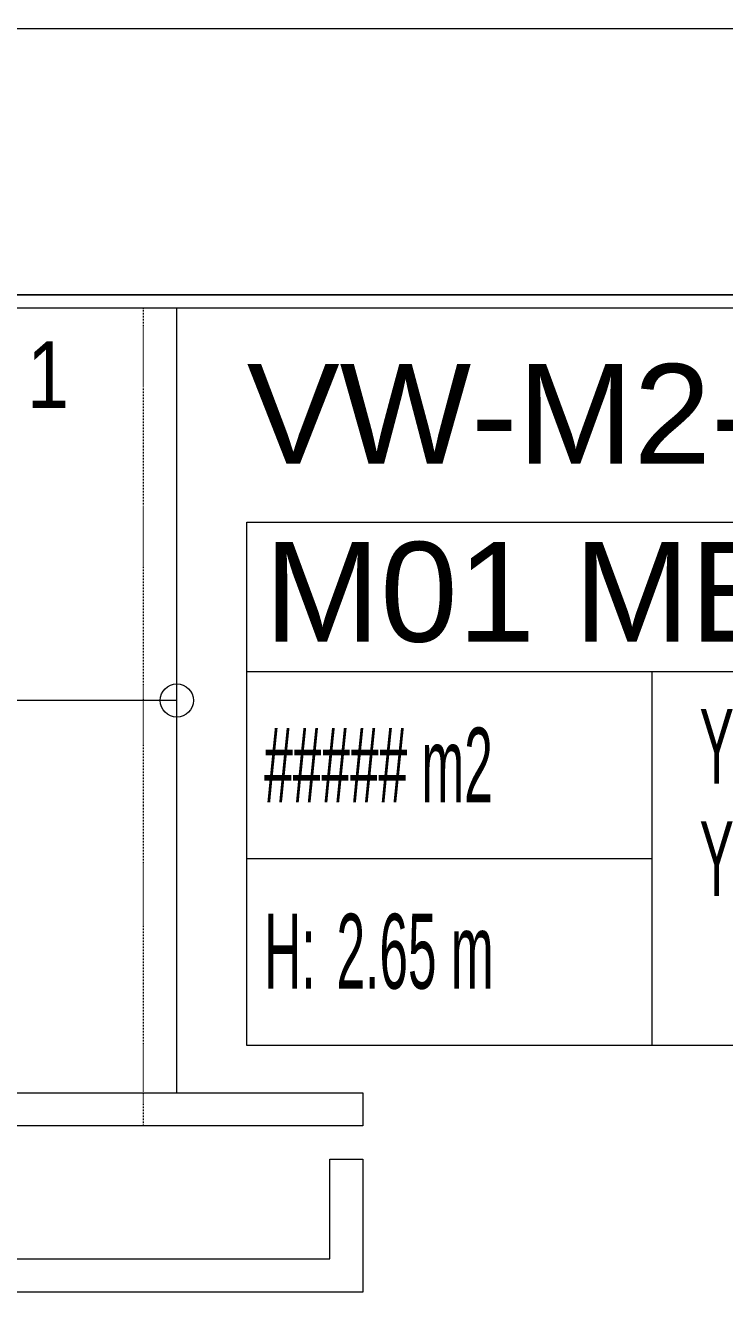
# Model space of a CAD drawing. Extents: x -1417 to 34975, y -245 to 8298.
# Drawn here: x 24195.1 to 24300.2, y 470.8 to 663 of the extents above; entities that cross this region are included whole.
import ezdxf
from ezdxf.enums import TextEntityAlignment as Align

# ---------------------------------------------------------------- set-up
doc = ezdxf.new("R2010")
doc.units = 0
doc.linetypes.add('DOT2', pattern=[0.125, 0, -0.125])
doc.layers.get('0').update_dxf_attribs({"color": 9, "lineweight": 9})
for name, color, linetype, lineweight in [('01', 9, 'Continuous', 9), ('07', 9, 'Continuous', 9), ('14', 9, 'Continuous', 9), ('19', 9, 'Continuous', 9), ('19D', 9, 'DOT2', 9), ('21', 9, 'Continuous', 9), ('21_MAHAL', 9, 'Continuous', 9)]:
    doc.layers.add(name, color=color, linetype=linetype, lineweight=lineweight)
doc.styles.add('Arial', font='arial.ttf', dxfattribs={"height": 2.5})
doc.styles.add('MuuM_TEXT-STANDART', font='ARIALN.TTF')

# ---------------------------------------------------------------- blocks, each defined once
blk = doc.blocks.new('*U545')
blk.add_lwpolyline([(0, 0), (0, 504)])
blk.add_circle((0, 0), 5)
blk = doc.blocks.new('merdvn2.mekanik')
at = {"layer": '19', "linetype": 'Continuous'}
for points in [[(24207.84, -297.5), (24207.84, -179.5)], [(24036.58, -302.5), (23955.84, -302.5), (23955.84, -322.5), (23955.84, -322.5), (24230.84, -322.5), (24230.84, -307.5), (24235.84, -307.5), (24235.84, -327.5), (24230.84, -327.5), (23950.84, -327.5), (23950.84, -327.5), (23950.84, -297.5), (24034.25, -297.5)]]:
    blk.add_lwpolyline(points, dxfattribs=at)
at = {"layer": '19'}
blk.add_lwpolyline([(24039.84, -297.5), (24235.84, -297.5), (24235.84, -297.5), (24235.84, -302.5), (24235.84, -302.5), (24042.17, -302.5)], dxfattribs=at)
at = {"layer": '19D'}
blk.add_lwpolyline([(24202.84, -302.5), (24202.84, -179.5)], dxfattribs=at)
at = {"layer": '19', "xscale": 0.5, "yscale": 0.5, "zscale": 0.5, "rotation": 90}
blk.add_blockref('*U545', (24207.84, -238.5), dxfattribs=at)
at = {"layer": '21', "style": 'MuuM_TEXT-STANDART'}
blk.add_text('1', height=10, dxfattribs=at).set_placement((24191.65, -184.5), align=Align.TOP_RIGHT)
blk = doc.blocks.new('p-yng-01')
at = {"linetype": 'DOT2'}
blk.add_arc((2, -5.39), 115.41, 269.9997, 0.8132, dxfattribs=at)
blk = doc.blocks.new('0_roomno2')
blk.add_lwpolyline([(19.375, -10.5), (0, -10.5), (0, 0), (19.375, 0)], close=True)
for points in [[(0, -3), (19.375, -3)], [(8.125, -3), (8.125, -10.5)], [(0, -6.75), (8.125, -6.75)]]:
    blk.add_lwpolyline(points)
at = {"style": 'MuuM_TEXT-STANDART', "width": 0.6}
blk.add_text('H:', height=1.5, dxfattribs=at).set_placement((0.35, -8.608), align=Align.MIDDLE_LEFT)
at = {"style": 'Arial'}
blk.add_attdef('ODANO', (0, 1.17), '', height=2, dxfattribs=at)
blk.add_attdef('MEKANADI', text='', height=2, dxfattribs=at).set_placement((0.35, -3), align=Align.BOTTOM_LEFT)
at = {"style": 'MuuM_TEXT-STANDART', "width": 0.6}
for tag, p in [('YER01', (10, -4.5)), ('TAVAN01', (13.75, -4.5)), ('DUVAR01', (17.5, -4.5)), ('YER02', (10, -6.75)), ('TAVAN02', (13.75, -6.75)), ('DUVAR02', (17.5, -6.75)), ('YER03', (10, -9)), ('TAVAN03', (13.75, -9)), ('DUVAR03', (17.5, -9))]:
    blk.add_attdef(tag, text='', height=1.5, dxfattribs=at).set_placement(p, align=Align.MIDDLE_CENTER)
for tag, p in [('M2', (0.35, -4.875)), ('TEMIZTAVANYUKSEKLIGI', (1.8, -8.608))]:
    blk.add_attdef(tag, text='', height=1.5, dxfattribs=at).set_placement(p, align=Align.MIDDLE_LEFT)

msp = doc.modelspace()

# ---------------------------------------------------------------- linework, layer by layer
at = {"layer": '01'}
for points in [[(24395.84, 662.5), (23795.84, 662.5)], [(24395.84, 662.5), (24395.84, 622.5), (23847.84, 622.5), (23845.84, 622.5), (23845.84, 354.5), (23845.84, 352.5), (24395.84, 352.5), (24395.84, 312.5), (23795.84, 312.5), (23795.84, 662.5)]]:
    msp.add_lwpolyline(points, dxfattribs=at)
msp.add_lwpolyline([(24395.84, 662.5), (23795.84, 662.5), (23795.84, 312.5), (24395.84, 312.5), (24395.84, 352.5), (23845.84, 352.5), (23845.84, 622.5), (24395.84, 622.5)], close=True, dxfattribs=at)
at = {"layer": '14'}
msp.add_lwpolyline([(23817.84, 759.5), (24472.84, 759.5), (24472.84, 740.5), (24397.84, 740.5), (24397.84, 475.5), (24376.84, 475.5), (24376.84, 620.5), (23847.84, 620.5)], dxfattribs=at)

# ---------------------------------------------------------------- block references
msp.add_blockref('merdvn2.mekanik', (10, 800))
at = {"layer": '07', "xscale": -1, "rotation": 270}
msp.add_blockref('p-yng-01', (24380.84, 362.5), dxfattribs=at)
at = {"layer": '21_MAHAL'}
ref = msp.add_blockref('0_roomno2', (24228.37, 588.34), dxfattribs=dict(at, xscale=7.5, yscale=7.5, zscale=7.5))
ref.add_attrib('ODANO', 'VW-M2-01', (24228.37, 597.11), dxfattribs={"layer": '0', "height": 15, "style": 'Arial'})
ref.add_attrib('MEKANADI', 'M01 MERD.', dxfattribs={"layer": '0', "height": 15, "style": 'Arial'}).set_placement((24230.99, 565.84), align=Align.BOTTOM_LEFT)
ref.add_attrib('M2', '##### m2', dxfattribs={"layer": '0', "height": 11.25, "style": 'MuuM_TEXT-STANDART', "width": 0.6}).set_placement((24230.99, 551.78), align=Align.MIDDLE_LEFT)
ref.add_attrib('TEMIZTAVANYUKSEKLIGI', '2.65 m', dxfattribs={"layer": '0', "height": 11.25, "style": 'MuuM_TEXT-STANDART', "width": 0.6}).set_placement((24241.87, 523.78), align=Align.MIDDLE_LEFT)
ref.add_attrib('YER01', 'Y03', dxfattribs={"layer": '0', "height": 11.25, "style": 'MuuM_TEXT-STANDART', "width": 0.6}).set_placement((24303.37, 554.59), align=Align.MIDDLE_CENTER)
ref.add_attrib('YER02', 'Y04', dxfattribs={"layer": '0', "height": 11.25, "style": 'MuuM_TEXT-STANDART', "width": 0.6}).set_placement((24303.37, 537.71), align=Align.MIDDLE_CENTER)

doc.saveas('drawing.dxf')
